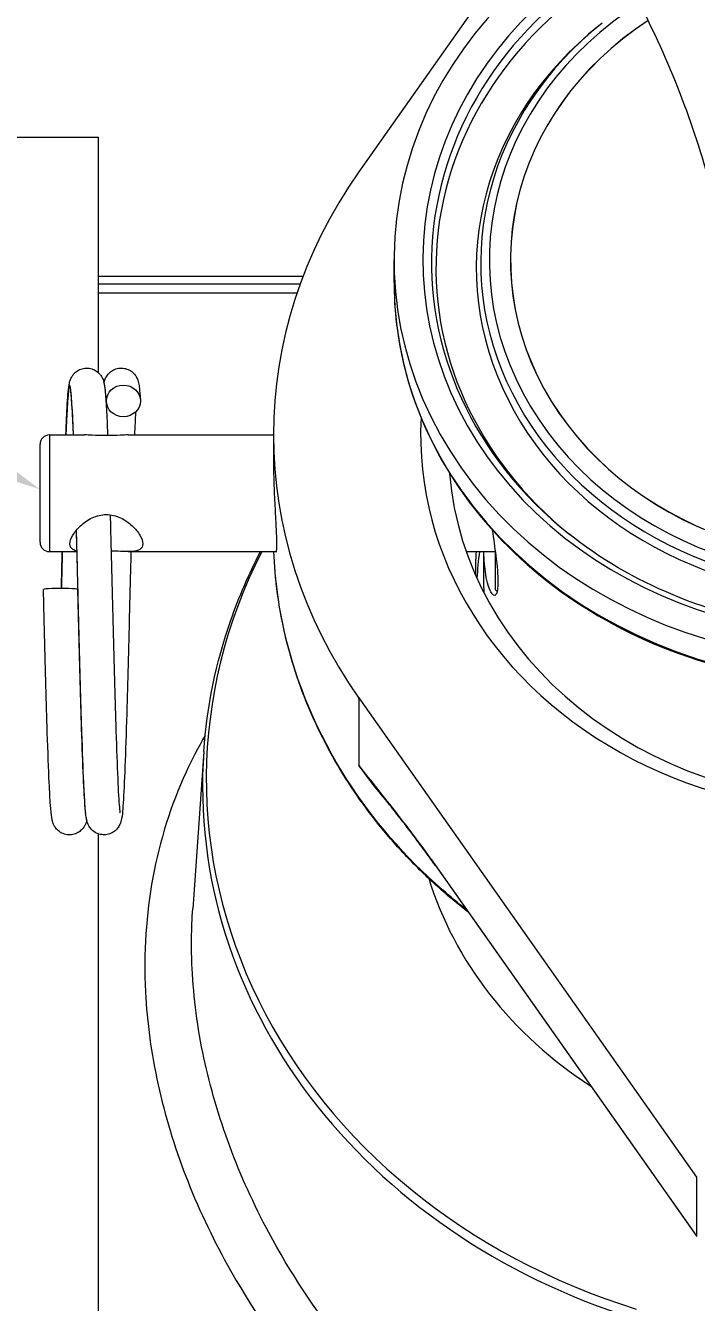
# Model space of a CAD drawing. Extents: x 0 to 216, y -4 to 280.
# Drawn here: x 61.54 to 66.33, y 147.91 to 157.03 of the extents above; entities that cross this region are included whole.
import ezdxf
from ezdxf import colors
from ezdxf.entities.mleader import LeaderData, LeaderLine
from ezdxf.math import Vec2, Vec3

# ---------------------------------------------------------------- set-up
doc = ezdxf.new("R2010")
doc.units = 0
doc.header["$LTSCALE"] = 10
doc.header["$MEASUREMENT"] = 0
doc.layers.add('CADdetails-1-ANNO', color=41, linetype='CONTINUOUS', lineweight=5)
doc.layers.add('CADdetails-3-FINE', color=11, linetype='CONTINUOUS', lineweight=5)
doc.styles.add('CADdetails-DIMENSIONS', font='ARIALN.TTF', dxfattribs={"height": 2.38})

msp = doc.modelspace()

# ---------------------------------------------------------------- linework, layer by layer
at = {"layer": 'CADdetails-3-FINE'}
for p, q in [((65.3905, 158.0727), (63.9187, 155.9825)), ((59.5595, 156.2305), (62.0595, 156.2305)), ((62.0595, 154.5486), (62.0595, 156.2305)), ((64.1695, 155.1936), (64.1695, 155.3538)), ((62.0595, 155.2388), (63.521, 155.2388)), ((63.4995, 155.181), (62.0595, 155.181)), ((62.0595, 155.1191), (63.4778, 155.1191)), ((61.6428, 153.3372), (61.6428, 154.0372)), ((61.7095, 154.1038), (61.7095, 153.2705)), ((61.7095, 154.1038), (61.9606, 154.1038)), ((62.2717, 154.1038), (63.3095, 154.1038)), ((63.3095, 154.1038), (63.3095, 153.898)), ((61.7095, 153.2705), (61.907, 153.2705)), ((62.2717, 153.2705), (63.3281, 153.2705)), ((64.6851, 153.2705), (64.8925, 153.2705)), ((64.8095, 153.0122), (64.8095, 153.2705)), ((64.8928, 152.9988), (64.8928, 153.2678)), ((64.8928, 152.9988), (64.9051, 152.9866)), ((63.9187, 152.2252), (66.3282, 148.8032)), ((63.9187, 152.2252), (63.9187, 151.7427)), ((62.8113, 151.8438), (62.7327, 150.7199)), ((62.0595, 142.3964), (62.0595, 151.2547)), ((66.3282, 148.386), (64.463, 151.035)), ((64.4648, 151.0287), (66.33, 148.3797)), ((66.3282, 148.8032), (66.3282, 148.386))]:
    msp.add_line(p, q, dxfattribs=at)
for centre, start, end in [((61.7095, 154.0372), 90, 180), ((61.7095, 153.3372), 180, 270)]:
    msp.add_arc(centre, 0.0667, start, end, dxfattribs=at)
for centre, major_axis, ratio, start_param, end_param in [((67.4762, 155.3538), (-3.3067, 0), 0.866025, 5.308778, 11.19945), ((67.4762, 155.3538), (-3.1003, 0), 0.866025, 5.316534, 11.19736), ((67.4762, 155.3538), (2.6264, 0), 0.866025, 2.204242, 8.057018), ((67.4762, 155.3538), (-2.4758, 0), 0.866025, 5.359768, 11.201394), ((67.4762, 155.3538), (-2.475, 0), 0.866025, 5.359851, 11.201412), ((67.4762, 155.3335), (-3.0389, 0), 0.866025, 5.315863, 7.109165), ((67.4762, 155.2966), (-3.0075, 0), 0.866025, 5.311069, 7.104364), ((67.4762, 155.3335), (-2.6877, 0), 0.866025, 5.457206, 10.250757), ((67.4762, 155.2966), (2.7191, 0), 0.866025, 2.315613, 7.109165), ((67.4762, 154.1038), (-4.1667, 0), 0.866025, 5.735609, 6.830762), ((67.4762, 155.1936), (3.3067, 0), 0.866025, 3.141593, 6.283185), ((67.4762, 154.1038), (-3.1167, 0), 0.866025, 6.237927, 9.470037), ((67.4762, 154.0038), (2.9167, 0), 0.866025, 3.211007, 6.213771), ((67.4762, 151.6455), (-4.6467, 0), 0.866025, 5.86751, 7.507507), ((67.4762, 153.1455), (-2.725, 0), 0.866025, 6.230193, 6.301515), ((67.4762, 152.9828), (-2.7167, 0), 0.866025, 6.160583, 6.242054), ((61.7889, 153.0009), (-0.1217, 0), 0.055822, 3.143013, 6.284606), ((67.4762, 153.0122), (-2.6667, 0), 0.866025, 0, 0.013858), ((67.4762, 151.599), (-4.6734, 0), 0.866025, 6.222664, 7.507507), ((67.4762, 153.5779), (4.1649, -0.1428), 0.860334, 3.718663, 3.818108), ((64.5057, 151.0575), (-0.0409, -0.0288), 0.426894, 5.991197, 6.283185), ((67.4762, 151.6455), (-3.1667, 0), 0.866025, 0.261435, 0.926689)]:
    msp.add_ellipse(centre, major_axis=major_axis, ratio=ratio, start_param=start_param, end_param=end_param, dxfattribs=at)
msp.add_ellipse((62.2378, 154.3472), major_axis=(0.1217, 0), ratio=0.927184, dxfattribs=at)
for points, knots in [([(62.8546, 163.2062), (63.3938, 162.8147), (63.8866, 162.4062), (64.7723, 161.5606), (65.1652, 161.1234), (65.8445, 160.2259), (66.1311, 159.7656), (66.5924, 158.828), (66.7671, 158.3507), (67.0007, 157.3871), (67.0595, 156.9006), (67.0595, 156.4142)], [0.9677636, 0.9677636, 0.9677636, 0.9677636, 1.0883702, 1.0883702, 1.2089767, 1.2089767, 1.3295833, 1.3295833, 1.4501898, 1.4501898, 1.5707963, 1.5707963, 1.5707963, 1.5707963]), ([(62.6, 162.8555), (63.1248, 162.4744), (63.6027, 162.0782), (64.4578, 161.2618), (64.8349, 160.8417), (65.4838, 159.9846), (65.7554, 159.5476), (66.1904, 158.6634), (66.3538, 158.2162), (66.5496, 157.4087), (66.6018, 157.0492), (66.6194, 156.6895)], [0.9677636, 0.9677636, 0.9677636, 0.9677636, 1.0883702, 1.0883702, 1.2089767, 1.2089767, 1.3295833, 1.3295833, 1.4501898, 1.4501898, 1.5462899, 1.5462899, 1.5462899, 1.5462899]), ([(67.0595, 154.3935), (67.0595, 154.8799), (67.0007, 155.3663), (66.7671, 156.33), (66.5924, 156.8073), (66.1311, 157.7449), (65.8445, 158.2052), (65.1652, 159.1027), (64.7723, 159.5399), (63.8866, 160.3855), (63.3938, 160.7939), (62.8546, 161.1855)], [4.712389, 4.712389, 4.712389, 4.712389, 4.8329955, 4.8329955, 4.9536021, 4.9536021, 5.0742086, 5.0742086, 5.1948151, 5.1948151, 5.3154217, 5.3154217, 5.3154217, 5.3154217]), ([(66.6262, 154.3935), (66.6262, 154.8451), (66.5717, 155.2967), (66.3538, 156.1955), (66.1904, 156.6427), (65.7554, 157.5269), (65.4838, 157.9639), (64.8349, 158.821), (64.4578, 159.2411), (63.6027, 160.0575), (63.1248, 160.4537), (62.6, 160.8348)], [4.712389, 4.712389, 4.712389, 4.712389, 4.8329955, 4.8329955, 4.9536021, 4.9536021, 5.0742086, 5.0742086, 5.1948151, 5.1948151, 5.3154217, 5.3154217, 5.3154217, 5.3154217]), ([(64.1695, 155.1936), (64.1695, 154.8882), (64.2261, 154.5828), (64.4465, 154.0025), (64.6106, 153.7279), (65.0298, 153.2366), (65.2853, 153.0202), (65.8621, 152.6677), (66.1835, 152.5319), (66.8595, 152.3548), (67.214, 152.3137), (67.9202, 152.3306), (68.2718, 152.3885), (68.9361, 152.5979), (69.2488, 152.7492), (69.8034, 153.1298), (70.0453, 153.359), (70.4333, 153.8719), (70.5795, 154.1553), (70.745, 154.6934), (70.7828, 154.9435), (70.7828, 155.1936)], [3.141593, 3.141593, 3.141593, 3.141593, 3.459478, 3.459478, 3.77802, 3.77802, 4.097852, 4.097852, 4.418667, 4.418667, 4.73995, 4.73995, 5.061347, 5.061347, 5.38258, 5.38258, 5.703263, 5.703263, 6.022871, 6.022871, 6.283185, 6.283185, 6.283185, 6.283185]), ([(61.8272, 154.1038), (61.8306, 154.1911), (61.8341, 154.2653), (61.842, 154.3953), (61.8435, 154.4348), (61.8546, 154.4836), (61.8563, 154.4906), (61.862, 154.505), (61.8641, 154.5099), (61.8693, 154.5197), (61.8722, 154.5246), (61.8813, 154.5372), (61.8885, 154.5453), (61.9054, 154.5595), (61.9151, 154.5657), (61.9372, 154.5757), (61.9501, 154.5793), (61.9766, 154.5821), (61.9905, 154.5812), (62.0168, 154.5752), (62.0295, 154.5698), (62.0516, 154.5562), (62.0613, 154.5477), (62.0757, 154.5312), (62.0809, 154.5232), (62.0882, 154.5098), (62.0906, 154.5042), (62.0949, 154.4928), (62.0964, 154.4876), (62.1002, 154.473), (62.1015, 154.4652), (62.1067, 154.4317), (62.1093, 154.4016), (62.1151, 154.3182), (62.118, 154.265), (62.1223, 154.1704), (62.1237, 154.136), (62.1252, 154.0992)], [4.890274, 4.890274, 4.890274, 4.890274, 5.199101, 5.199101, 5.582586, 5.582586, 5.640238, 5.640238, 5.664041, 5.664041, 5.683069, 5.683069, 5.712135, 5.712135, 5.740284, 5.740284, 5.771733, 5.771733, 5.804254, 5.804254, 5.836837, 5.836837, 5.869046, 5.869046, 5.898626, 5.898626, 5.926463, 5.926463, 5.964771, 5.964771, 6.047318, 6.047318, 6.295274, 6.295274, 6.551306, 6.551306, 6.680297, 6.680297, 6.680297, 6.680297]), ([(62.0994, 154.4756), (62.1002, 154.4789), (62.1011, 154.4825), (62.1033, 154.4904), (62.1046, 154.4947), (62.1091, 154.5064), (62.1127, 154.5145), (62.1214, 154.5282), (62.1248, 154.5329), (62.135, 154.545), (62.1429, 154.5525), (62.1614, 154.5655), (62.1723, 154.5711), (62.1962, 154.5791), (62.2097, 154.5814), (62.2366, 154.5813), (62.2504, 154.5789), (62.2757, 154.5701), (62.2876, 154.5636), (62.3075, 154.5483), (62.3158, 154.5394), (62.3275, 154.5235), (62.3315, 154.5164), (62.3374, 154.5041), (62.3394, 154.4988), (62.3433, 154.4872), (62.3447, 154.4816), (62.3488, 154.4632), (62.3503, 154.4521), (62.3546, 154.4163), (62.3569, 154.3887), (62.3593, 154.3542)], [13.2151503, 13.2151503, 13.2151503, 13.2151503, 13.2459097, 13.2459097, 13.2759848, 13.2759848, 13.312928, 13.312928, 13.3302518, 13.3302518, 13.3582648, 13.3582648, 13.3875426, 13.3875426, 13.4195716, 13.4195716, 13.4521499, 13.4521499, 13.4847011, 13.4847011, 13.5164105, 13.5164105, 13.5447894, 13.5447894, 13.5741502, 13.5741502, 13.6208795, 13.6208795, 13.7417628, 13.7417628, 13.9452607, 13.9452607, 13.9452607, 13.9452607]), ([(61.8816, 154.1033), (61.8745, 154.2808), (61.8674, 154.4004), (61.8603, 154.4422), (61.8508, 154.4981), (61.8414, 154.4145), (61.8319, 154.2116), (61.8303, 154.1786), (61.8288, 154.1425), (61.8272, 154.1036)], [5.974712, 5.974712, 5.974712, 5.974712, 6.516879, 6.516879, 6.516879, 7.241669, 7.241669, 7.241669, 7.359603, 7.359603, 7.359603, 7.359603]), ([(61.8815, 154.1038), (61.8796, 154.1534), (61.8776, 154.1983), (61.8716, 154.3194), (61.8672, 154.3805), (61.8631, 154.4154), (61.8624, 154.4202), (61.8619, 154.4229), (61.8618, 154.4233), (61.8618, 154.4233)], [7.2798959, 7.2798959, 7.2798959, 7.2798959, 7.4580051, 7.4580051, 7.8280487, 7.8280487, 7.9110438, 7.9110438, 7.9379245, 7.9379245, 7.9379245, 7.9379245]), ([(62.1164, 154.34), (62.1145, 154.3678), (62.1126, 154.39), (62.1098, 154.4157), (62.1085, 154.4233), (62.1085, 154.4233)], [0, 0, 0, 0, 0.1756631, 0.1756631, 0.3014073, 0.3014073, 0.3014073, 0.3014073]), ([(62.3248, 154.2683), (62.3247, 154.2663), (62.3246, 154.2644), (62.3221, 154.2174), (62.3197, 154.164), (62.3173, 154.1038)], [1.1479476, 1.1479476, 1.1479476, 1.1479476, 1.1574396, 1.1574396, 1.3739168, 1.3739168, 1.3739168, 1.3739168]), ([(62.2717, 154.1038), (62.2551, 154.1038), (62.2367, 154.1031), (62.1852, 154.1007), (62.1501, 154.0991), (62.0822, 154.0991), (62.0471, 154.1007), (61.9956, 154.1031), (61.9772, 154.1038), (61.9606, 154.1038)], [0.4923626, 0.4923626, 0.4923626, 0.4923626, 0.5403624, 0.5403624, 0.6179043, 0.6179043, 0.6954463, 0.6954463, 0.7434461, 0.7434461, 0.7434461, 0.7434461]), ([(63.3095, 153.898), (63.3095, 153.8521), (63.3106, 153.7979), (63.3146, 153.6864), (63.3175, 153.6291), (63.3229, 153.5269), (63.3257, 153.4751), (63.3298, 153.3859), (63.3309, 153.3485), (63.3309, 153.322)], [1.4534666, 1.4534666, 1.4534666, 1.4534666, 1.5745886, 1.5745886, 1.6957107, 1.6957107, 1.8168331, 1.8168331, 1.9379555, 1.9379555, 1.9379555, 1.9379555]), ([(61.9069, 153.2749), (61.895, 153.2774), (61.8846, 153.2812), (61.8631, 153.2957), (61.8562, 153.3095), (61.8562, 153.3431), (61.8631, 153.3646), (61.8899, 153.4103), (61.9098, 153.4345), (61.955, 153.4762), (61.9835, 153.497), (62.0471, 153.5266), (62.0822, 153.5352), (62.1501, 153.5352), (62.1852, 153.5266), (62.2488, 153.497), (62.2774, 153.4762), (62.3225, 153.4345), (62.3424, 153.4103), (62.3692, 153.3646), (62.3762, 153.3431), (62.3762, 153.3095), (62.3692, 153.2957), (62.3424, 153.2776), (62.3225, 153.2731), (62.2774, 153.2697), (62.2488, 153.2707), (62.1958, 153.2731), (62.173, 153.2742), (62.1502, 153.2747)], [0.185779, 0.185779, 0.185779, 0.185779, 0.232018, 0.232018, 0.308952, 0.308952, 0.385886, 0.385886, 0.46282, 0.46282, 0.540362, 0.540362, 0.617904, 0.617904, 0.695446, 0.695446, 0.772988, 0.772988, 0.849922, 0.849922, 0.926857, 0.926857, 1.003791, 1.003791, 1.080725, 1.080725, 1.158267, 1.158267, 1.210071, 1.210071, 1.210071, 1.210071]), ([(62.1433, 153.5335), (62.1445, 153.4901), (62.1457, 153.4458), (62.151, 153.2445), (62.1553, 153.0776), (62.1636, 152.7486), (62.1679, 152.5823), (62.1762, 152.2711), (62.1804, 152.1222), (62.1888, 151.8605), (62.193, 151.7442), (62.2012, 151.5593), (62.2054, 151.4875), (62.211, 151.4245), (62.213, 151.4097), (62.2137, 151.4062), (62.2137, 151.406), (62.2137, 151.406)], [7.21915, 7.21915, 7.21915, 7.21915, 7.326939, 7.326939, 7.703686, 7.703686, 8.079412, 8.079412, 8.454392, 8.454392, 8.828331, 8.828331, 9.199624, 9.199624, 9.37473, 9.37473, 9.392999, 9.392999, 9.392999, 9.392999]), ([(62.2919, 153.2705), (62.2906, 153.2218), (62.2893, 153.1726), (62.2839, 152.9609), (62.2797, 152.793), (62.2714, 152.4704), (62.2671, 152.3118), (62.2588, 152.0235), (62.2545, 151.8903), (62.2461, 151.6653), (62.2419, 151.571), (62.2332, 151.4301), (62.2325, 151.3934), (62.2202, 151.3432), (62.2185, 151.3366), (62.2132, 151.3235), (62.2113, 151.3192), (62.2065, 151.3102), (62.2037, 151.3054), (62.1948, 151.2929), (62.1877, 151.2847), (62.1709, 151.2704), (62.1613, 151.2641), (62.1393, 151.254), (62.1265, 151.2503), (62.1001, 151.2473), (62.0862, 151.248), (62.0598, 151.2538), (62.047, 151.259), (62.0248, 151.2724), (62.015, 151.2809), (62.0004, 151.2974), (61.995, 151.3055), (61.9875, 151.319), (61.9851, 151.3247), (61.9808, 151.336), (61.9793, 151.3412), (61.9755, 151.3556), (61.9741, 151.3632), (61.9691, 151.3956), (61.9665, 151.4243), (61.9607, 151.5057), (61.9578, 151.5594), (61.9504, 151.7202), (61.9459, 151.8429), (61.9373, 152.1144), (61.933, 152.2652), (61.9246, 152.5802), (61.9203, 152.7485), (61.9157, 152.9301), (61.9153, 152.9455), (61.9137, 153.0072), (61.9126, 153.0534), (61.9086, 153.2097), (61.9057, 153.3193), (61.9029, 153.4244)], [2.133817, 2.133817, 2.133817, 2.133817, 2.247773, 2.247773, 2.622415, 2.622415, 2.997841, 2.997841, 3.374099, 3.374099, 3.752003, 3.752003, 4.135726, 4.135726, 4.186717, 4.186717, 4.207591, 4.207591, 4.22637, 4.22637, 4.25561, 4.25561, 4.283672, 4.283672, 4.315055, 4.315055, 4.347568, 4.347568, 4.380152, 4.380152, 4.412391, 4.412391, 4.442082, 4.442082, 4.469853, 4.469853, 4.507577, 4.507577, 4.587728, 4.587728, 4.828403, 4.828403, 5.090128, 5.090128, 5.487159, 5.487159, 5.866591, 5.866591, 6.246529, 6.246529, 6.281788, 6.281788, 6.38766, 6.38766, 6.641752, 6.641752, 6.641752, 6.641752]), ([(64.8706, 153.4248), (64.8799, 153.3615), (64.8889, 153.2995), (64.9056, 153.1668), (64.9111, 153.1018), (64.9111, 153.0558)], [3.006489, 3.006489, 3.006489, 3.006489, 3.1582694, 3.1582694, 3.3688104, 3.3688104, 3.3688104, 3.3688104]), ([(69.5361, 153.3986), (69.3148, 153.2219), (69.0625, 153.0737), (68.5183, 152.8479), (68.2265, 152.7702), (67.6289, 152.6926), (67.3234, 152.6926), (66.7259, 152.7702), (66.434, 152.8479), (65.8898, 153.0737), (65.6376, 153.2219), (65.4163, 153.3986)], [0.825979, 0.825979, 0.825979, 0.825979, 1.123906, 1.123906, 1.421833, 1.421833, 1.71976, 1.71976, 2.017687, 2.017687, 2.315613, 2.315613, 2.315613, 2.315613]), ([(63.3309, 153.322), (63.3309, 153.2955), (63.3298, 153.2764), (63.3263, 153.2638), (63.3244, 153.2646), (63.3225, 153.2706)], [0, 0, 0, 0, 0.1211224, 0.1211224, 0.2081883, 0.2081883, 0.2081883, 0.2081883]), ([(61.7951, 153.0077), (61.7966, 153.0655), (61.7981, 153.1232), (61.8003, 153.2104), (61.8011, 153.2405), (61.8019, 153.2705)], [3.9326669, 3.9326669, 3.9326669, 3.9326669, 4.0649294, 4.0649294, 4.1350214, 4.1350214, 4.1350214, 4.1350214]), ([(62.8113, 151.8438), (62.8336, 152.1617), (62.8987, 152.4771), (63.063, 152.9482), (63.1335, 153.1117), (63.2155, 153.2705)], [4.7729105, 4.7729105, 4.7729105, 4.7729105, 5.0056705, 5.0056705, 5.1333528, 5.1333528, 5.1333528, 5.1333528]), ([(64.6862, 150.7144), (64.6276, 150.7601), (64.5706, 150.8073), (64.2476, 151.0899), (64.0174, 151.3558), (63.6228, 151.9716), (63.4722, 152.3281), (63.3452, 152.8854), (63.3197, 153.0777), (63.312, 153.2705)], [3.211982, 3.211982, 3.211982, 3.211982, 3.388647, 3.388647, 4.240256, 4.240256, 5.210325, 5.210325, 5.709433, 5.709433, 5.709433, 5.709433]), ([(64.6996, 150.6954), (64.6432, 150.7392), (64.5881, 150.7843), (64.4573, 150.8976), (64.3831, 150.9672), (64.2411, 151.1112), (64.1733, 151.1856), (64.0447, 151.3389), (63.9839, 151.4178), (63.8695, 151.5795), (63.8159, 151.6623), (63.7164, 151.8313), (63.6705, 151.9176), (63.5866, 152.093), (63.5486, 152.1822), (63.4808, 152.3629), (63.451, 152.4544), (63.3869, 152.6855), (63.3579, 152.8261), (63.3248, 153.0683), (63.316, 153.1693), (63.312, 153.2705)], [3.203099, 3.203099, 3.203099, 3.203099, 3.372645, 3.372645, 3.617042, 3.617042, 3.861439, 3.861439, 4.105837, 4.105837, 4.350234, 4.350234, 4.594631, 4.594631, 4.839028, 4.839028, 5.083426, 5.083426, 5.450021, 5.450021, 5.710143, 5.710143, 5.710143, 5.710143]), ([(64.9111, 153.0558), (64.9111, 153.0097), (64.9056, 152.9768), (64.8862, 152.9514), (64.8725, 152.959), (64.8471, 153.0061), (64.8337, 153.0487), (64.8168, 153.154), (64.812, 153.2101), (64.8102, 153.2705)], [0, 0, 0, 0, 0.210541, 0.210541, 0.4210821, 0.4210821, 0.6316423, 0.6316423, 0.796114, 0.796114, 0.796114, 0.796114]), ([(61.9761, 151.3538), (61.976, 151.3536), (61.976, 151.3534), (61.9749, 151.3484), (61.9736, 151.3433), (61.97, 151.3321), (61.968, 151.3265), (61.9622, 151.3144), (61.9589, 151.3083), (61.9491, 151.294), (61.9417, 151.2854), (61.9248, 151.2708), (61.9153, 151.2645), (61.8934, 151.2542), (61.8806, 151.2505), (61.8543, 151.2473), (61.8403, 151.2479), (61.8139, 151.2535), (61.8011, 151.2586), (61.7788, 151.272), (61.7689, 151.2804), (61.7541, 151.2969), (61.7486, 151.305), (61.7411, 151.3186), (61.7386, 151.3243), (61.7342, 151.3357), (61.7327, 151.3408), (61.7289, 151.3551), (61.7276, 151.3626), (61.7225, 151.3943), (61.7201, 151.422), (61.7143, 151.502), (61.7113, 151.5561), (61.7039, 151.7174), (61.6994, 151.8399), (61.6907, 152.1112), (61.6865, 152.2618), (61.678, 152.5777), (61.6737, 152.7473), (61.6687, 152.9434), (61.668, 152.9722), (61.6672, 153.0009)], [11.758561, 11.758561, 11.758561, 11.758561, 11.760698, 11.760698, 11.804053, 11.804053, 11.836677, 11.836677, 11.861592, 11.861592, 11.892061, 11.892061, 11.91996, 11.91996, 11.951306, 11.951306, 11.983811, 11.983811, 12.016397, 12.016397, 12.048655, 12.048655, 12.078428, 12.078428, 12.106157, 12.106157, 12.14347, 12.14347, 12.22195, 12.22195, 12.457552, 12.457552, 12.723618, 12.723618, 13.121212, 13.121212, 13.500677, 13.500677, 13.883404, 13.883404, 13.949166, 13.949166, 13.949166, 13.949166]), ([(61.9106, 153.0009), (61.9148, 152.834), (61.9191, 152.6635), (61.9275, 152.3446), (61.9317, 152.192), (61.9401, 151.9204), (61.9443, 151.7979), (61.9525, 151.599), (61.9567, 151.5194), (61.9626, 151.4427), (61.9645, 151.4236), (61.9665, 151.4089), (61.967, 151.4061), (61.967, 151.406), (61.967, 151.406), (61.967, 151.406)], [0, 0, 0, 0, 0.382162, 0.382162, 0.757046, 0.757046, 1.131212, 1.131212, 1.503181, 1.503181, 1.681338, 1.681338, 1.75571, 1.75571, 1.756481, 1.756481, 1.756481, 1.756481]), ([(62.8211, 151.9577), (62.7717, 151.8723), (62.7262, 151.7845), (62.4678, 151.2215), (62.3676, 150.6856), (62.4067, 149.9071), (62.437, 149.6849), (62.5822, 149.0259), (62.7509, 148.5887), (63.3027, 147.5974), (63.7429, 147.0637), (64.6871, 146.2768), (65.1578, 145.9878), (65.6654, 145.7808)], [-6.400554, -6.400554, -6.400554, -6.400554, -6.113838, -6.113838, -4.607716, -4.607716, -4.018804, -4.018804, -2.862647, -2.862647, -1.259429, -1.259429, 0, 0, 0, 0]), ([(64.463, 151.035), (64.3715, 151.165), (64.2802, 151.2851), (64.0989, 151.5179), (64.0088, 151.6303), (63.9187, 151.7427)], [0, 0, 0, 0, 0.4018869, 0.4018869, 0.8037737, 0.8037737, 0.8037737, 0.8037737]), ([(64.4648, 151.0287), (64.4367, 151.0687), (64.4085, 151.1077), (64.3522, 151.1844), (64.324, 151.222), (64.2679, 151.2962), (64.2398, 151.3327), (64.1838, 151.405), (64.1558, 151.4407), (64.0999, 151.5117), (64.072, 151.5469), (64.044, 151.5819)], [0, 0, 0, 0, 0.1245651, 0.1245651, 0.2491302, 0.2491302, 0.3736953, 0.3736953, 0.4982604, 0.4982604, 0.6228254, 0.6228254, 0.6228254, 0.6228254]), ([(65.7832, 146.0777), (65.3087, 146.28), (64.8687, 146.5622), (63.9865, 147.3292), (63.5754, 147.8484), (63.0601, 148.8096), (62.9026, 149.2328), (62.767, 149.8689), (62.7388, 150.0831), (62.7215, 150.4377), (62.723, 150.5799), (62.7329, 150.7197)], [0, 0, 0, 0, 1.259429, 1.259429, 2.862647, 2.862647, 4.018804, 4.018804, 4.607716, 4.607716, 5.010096, 5.010096, 5.010096, 5.010096])]:
    msp.add_open_spline(points, degree=3, knots=knots, dxfattribs=at)
for points in [[(62.1162, 154.3472), (62.1116, 154.414), (62.1071, 154.4508), (62.1026, 154.4575)], [(61.9161, 152.9147), (61.9117, 153.0878), (61.9073, 153.2606), (61.9029, 153.4241)], [(61.8019, 153.2705), (61.7996, 153.1842), (61.7974, 153.0962), (61.7951, 153.0077)], [(61.6694, 152.9147), (61.6687, 152.9434), (61.668, 152.9722), (61.6672, 153.0009)], [(63.9187, 151.7427), (63.9598, 151.6888), (64.0016, 151.6352), (64.044, 151.5819)]]:
    msp.add_open_spline(points, degree=3, dxfattribs=at)

# ---------------------------------------------------------------- leaders
at = {"layer": 'CADdetails-1-ANNO'}
ml = msp.add_multileader_mtext('Standard', dxfattribs=at)
ml.set_content('', color=256, style='CADdetails-DIMENSIONS')
ml.set_leader_properties()
ml.build(insert=Vec2(0, 0))
ml.multileader.update_dxf_attribs({"dogleg_length": 2, "arrow_head_size": 2.38})
ctx = ml.context
ctx.base_point, ctx.char_height, ctx.arrow_head_size, ctx.landing_gap_size, ctx.plane_origin = Vec3(44.4732, 160.0682), 2.38, 2.38, 1.5, Vec3(61.6428, 153.715)
ctx.text_align_type = 2
notes = []
notes.append((ctx, [(0, (1, 1, 0), (49.4732, 160.0682), (-1, 0), 2, [(0, [(61.6428, 153.715)], 0, [])])]))
ctx.mtext.insert, ctx.mtext.alignment, ctx.mtext.flow_direction = Vec3(45.9732, 161.2582), 3, 5
for ctx, leaders in notes:
    for number, flags, end, landing, length, lines in leaders:
        leader = LeaderData()
        leader.index, (leader.has_last_leader_line, leader.has_dogleg_vector, leader.attachment_direction) = number, flags
        leader.last_leader_point, leader.dogleg_vector, leader.dogleg_length = Vec3(end), Vec3(landing), length
        for number, points, colour, breaks in lines:
            line = LeaderLine()
            line.index, line.vertices, line.color, line.breaks = number, Vec3.list(points), colors.encode_raw_color(colour), breaks
            leader.lines.append(line)
        ctx.leaders.append(leader)

doc.saveas('drawing.dxf')
